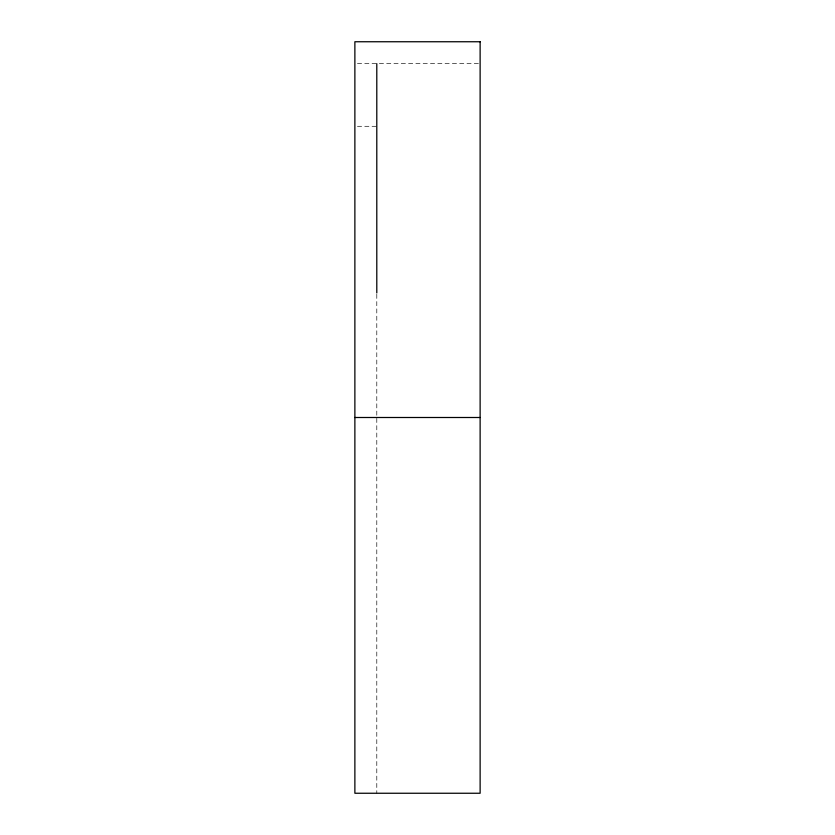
<?xml version="1.0" encoding="UTF-8"?>
<svg xmlns="http://www.w3.org/2000/svg" width="835" height="835" viewBox="0 0 835 835"><rect width="100%" height="100%" fill="white"/><g stroke="black" fill="none" stroke-linecap="round" stroke-linejoin="round"><path stroke-width="0.63" stroke-dasharray="4.17 3.13" d="M357.453 63.669L478.82 63.669M357.453 126.294L376.794 126.294M376.794 294.264L376.794 793.25"/><path stroke-width="1.25" d="M354.875 417.5L480.125 417.5M376.794 63.669L376.794 292.97M480.125 41.75L354.875 41.75L354.875 793.25L480.125 793.25L480.125 41.75"/></g></svg>
